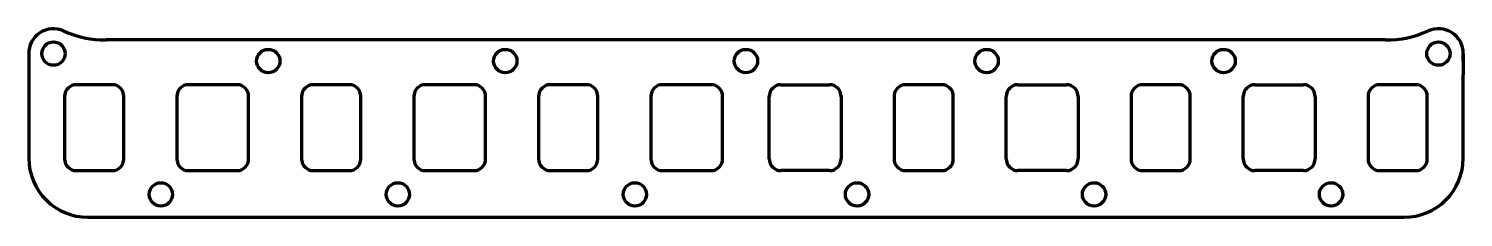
# Model space of a CAD drawing. Header units: millimetres. Extents: x 0 to 615, y 0 to 81.
import ezdxf

# ---------------------------------------------------------------- set-up
doc = ezdxf.new("R2010")
doc.units = ezdxf.units.MM
doc.layers.get('0').update_dxf_attribs({"color": 253, "lineweight": 70, "true_color": 0x8faf8f})

msp = doc.modelspace()

# ---------------------------------------------------------------- linework, layer by layer
for p, q in [((581.7432, 76), (33.1789, 76)), ((0, 70.33), (0, 25.4)), ((615, 66.99), (615, 71)), ((35.8, 56.83), (20.4, 56.83)), ((89.3, 56.83), (68.5, 56.83)), ((137.4, 56.83), (122, 56.83)), ((190.9, 56.83), (170.1, 56.83)), ((239, 56.83), (223.6, 56.83)), ((292.5, 56.83), (271.7, 56.83)), ((322.5, 56.83), (343.3, 56.83)), ((391.4, 56.83), (376, 56.83)), ((424.1, 56.83), (444.9, 56.83)), ((493, 56.83), (477.6, 56.83)), ((525.7, 56.83), (546.5, 56.83)), ((594.6, 56.83), (579.2, 56.83)), ((615, 25.4), (615, 61)), ((15.4, 51.83), (15.4, 25)), ((40.8, 25), (40.8, 51.83)), ((63.5, 51.83), (63.5, 25)), ((94.3, 25), (94.3, 51.83)), ((117, 51.83), (117, 25)), ((142.4, 25), (142.4, 51.83)), ((165.1, 51.83), (165.1, 25)), ((195.9, 25), (195.9, 51.83)), ((218.6, 51.83), (218.6, 25)), ((244, 25), (244, 51.83)), ((266.7, 51.83), (266.7, 25)), ((297.5, 25), (297.5, 51.83)), ((317.5, 25), (317.5, 51.83)), ((348.3, 51.83), (348.3, 25)), ((371, 51.83), (371, 25)), ((396.4, 25), (396.4, 51.83)), ((419.1, 25), (419.1, 51.83)), ((449.9, 51.83), (449.9, 25)), ((472.6, 51.83), (472.6, 25)), ((498, 25), (498, 51.83)), ((520.7, 25), (520.7, 51.83)), ((551.5, 51.83), (551.5, 25)), ((574.2, 51.83), (574.2, 25)), ((599.6, 25), (599.6, 51.83)), ((20.4, 20), (35.8, 20)), ((68.5, 20), (89.3, 20)), ((122, 20), (137.4, 20)), ((170.1, 20), (190.9, 20)), ((223.6, 20), (239, 20)), ((271.7, 20), (292.5, 20)), ((343.3, 20), (322.5, 20)), ((376, 20), (391.4, 20)), ((444.9, 20), (424.1, 20)), ((477.6, 20), (493, 20)), ((546.5, 20), (525.7, 20)), ((579.2, 20), (594.6, 20)), ((25.4, 0), (589.6, 0))]:
    msp.add_line(p, q)
for centre in [(10.6375, 70.165), (604.3625, 70.165), (102.7125, 66.99), (204.3125, 66.99), (307.5, 66.99), (410.6875, 66.99), (512.2875, 66.99), (56.675, 9.84), (158.275, 9.84), (259.875, 9.84), (355.125, 9.84), (456.725, 9.84), (558.325, 9.84)]:
    msp.add_circle(centre, 5)
for centre, radius, start, end in [((10.6375, 70.165), 10.6388, 65.9393991, 180.8886529), ((604.3625, 70.165), 10.6702, 359.5908767, 114.1324955), ((33.1789, 120.65), 44.65, 245.9393991, 270), ((581.7432, 120.6542), 44.6542, 270, 294.1324955), ((1887.8554, 61), 1272.8554, 179.5908767, 180), ((20.4, 51.83), 5, 90, 180), ((35.8, 51.83), 5, 0, 90), ((68.5, 51.83), 5, 90, 180), ((89.3, 51.83), 5, 0, 90), ((122, 51.83), 5, 90, 180), ((137.4, 51.83), 5, 0, 90), ((170.1, 51.83), 5, 90, 180), ((190.9, 51.83), 5, 0, 90), ((223.6, 51.83), 5, 90, 180), ((239, 51.83), 5, 0, 90), ((271.7, 51.83), 5, 90, 180), ((292.5, 51.83), 5, 0, 90), ((322.5, 51.83), 5, 90, 180), ((343.3, 51.83), 5, 0, 90), ((376, 51.83), 5, 90, 180), ((391.4, 51.83), 5, 0, 90), ((424.1, 51.83), 5, 90, 180), ((444.9, 51.83), 5, 0, 90), ((477.6, 51.83), 5, 90, 180), ((493, 51.83), 5, 0, 90), ((525.7, 51.83), 5, 90, 180), ((546.5, 51.83), 5, 0, 90), ((579.2, 51.83), 5, 90, 180), ((594.6, 51.83), 5, 0, 90), ((25.4, 25.4), 25.4, 180, 270), ((20.4, 25), 5, 180, 270), ((35.8, 25), 5, 270, 0), ((68.5, 25), 5, 180, 270), ((89.3, 25), 5, 270, 0), ((122, 25), 5, 180, 270), ((137.4, 25), 5, 270, 0), ((170.1, 25), 5, 180, 270), ((190.9, 25), 5, 270, 0), ((223.6, 25), 5, 180, 270), ((239, 25), 5, 270, 0), ((271.7, 25), 5, 180, 270), ((292.5, 25), 5, 270, 0), ((322.5, 25), 5, 180, 270), ((343.3, 25), 5, 270, 0), ((376, 25), 5, 180, 270), ((391.4, 25), 5, 270, 0), ((424.1, 25), 5, 180, 270), ((444.9, 25), 5, 270, 0), ((477.6, 25), 5, 180, 270), ((493, 25), 5, 270, 0), ((525.7, 25), 5, 180, 270), ((546.5, 25), 5, 270, 0), ((579.2, 25), 5, 180, 270), ((589.6, 25.4), 25.4, 270, 0), ((594.6, 25), 5, 270, 0)]:
    msp.add_arc(centre, radius, start, end)

doc.saveas('drawing.dxf')
